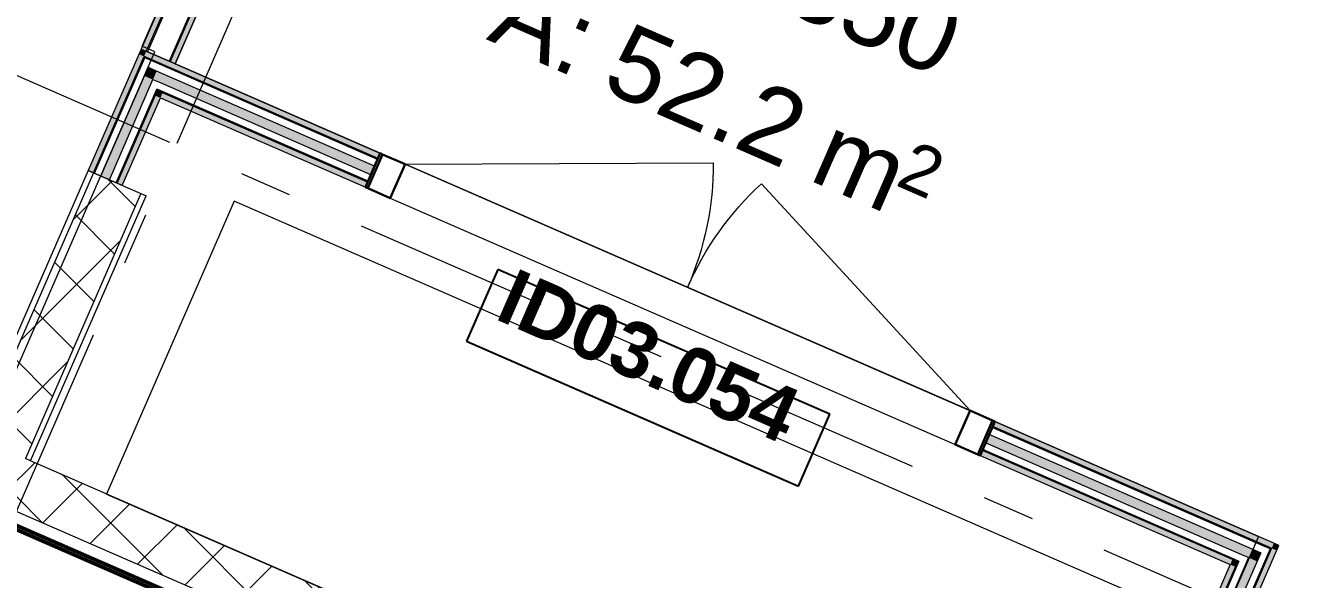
# Model space of a CAD drawing. Header units: millimetres. Extents: x -50172 to 90294, y -80883 to 25069.
# Drawn here: x -7584 to -4161, y -34716 to -33221 of the extents above; entities that cross this region are included whole.
import ezdxf
from ezdxf.enums import TextEntityAlignment as Align

# ---------------------------------------------------------------- set-up
doc = ezdxf.new("R2010")
doc.units = ezdxf.units.MM
doc.header["$MEASUREMENT"] = 0
doc.linetypes.add('Double Dashed', pattern=[1093.611073, 529.166651, -211.666656, 141.111112, -211.666656])
for name, color, linetype in [('A-25-M_Wall_Int', 7, 'Continuous'), ('New_A-05-M_Gross_Int_Circulation', 7, 'Continuous'), ('New_A-15-MG_Structural_Grid_Phase_2', 7, 'Continuous'), ('New_A-20-M_Floor_Slab', 7, 'Continuous'), ('New_A-25-M_Wall_Int', 7, 'Continuous'), ('New_A-35-M_FFE_Sanitary', 7, 'Continuous'), ('New_ArchiCAD Door Markers', 7, 'Continuous'), ('New_ArchiCAD Doors', 7, 'Continuous')]:
    doc.layers.add(name, color=color, linetype=linetype)
for name, color, linetype, lineweight in [('A-25-M_Wall_Int_Pen_No__1', 7, 'Continuous', 13), ('New_A-20-M_Floor_Slab_Pen_No__89', 8, 'Continuous', 20), ('New_A-25-M_Wall_Int_Pen_No__1', 7, 'Continuous', 13), ('New_ArchiCAD Door Markers_Pen_No__1', 7, 'Continuous', 13), ('New_ArchiCAD Door Markers_Pen_No__5', 7, 'Continuous', 25), ('New_ArchiCAD Doors_Pen_No__1', 7, 'Continuous', 13), ('New_ArchiCAD Zone Stamps_Pen_No__6', 7, 'Continuous', 35)]:
    doc.layers.add(name, color=color, linetype=linetype, lineweight=lineweight)
for name, color, linetype, lineweight, true_color in [('A-25-M_Wall_Int_Pen_No__107', 7, 'Continuous', 15, 0xa6a6a6), ('New_A-05-M_Gross_Int_Circulation_Pen_No__74', 7, 'Continuous', 20, 0x606060), ('New_A-15-MG_Structural_Grid_Phase_2_Pen_No__222', 7, 'Continuous', 13, 0x65af33), ('New_A-25-M_Wall_Int_Pen_No__107', 7, 'Continuous', 15, 0xa6a6a6), ('New_A-35-M_FFE_Sanitary_Pen_No__211', 7, 'Continuous', 13, 0xebf6ff), ('New_A-35-M_FFE_Sanitary_Pen_No__27', 7, 'Continuous', 50, 0x2a2a2a), ('New_ArchiCAD Doors_Pen_No__43', 7, 'Continuous', 30, 0x444444), ('New_ArchiCAD Doors_Pen_No__63', 7, 'Continuous', 20, 0x606060)]:
    doc.layers.add(name, color=color, linetype=linetype, lineweight=lineweight, true_color=true_color)
doc.styles.add('GENERATED_STYLE_1', font='')
doc.styles.add('GENERATED_STYLE_2', font='')
doc.styles.add('GENERATED_STYLE_3', font='')
doc.styles.add('GENERATED_STYLE_4', font='')
doc.styles.get('GENERATED_STYLE_1').set_extended_font_data('Arial', bold=True)
doc.styles.get('GENERATED_STYLE_2').set_extended_font_data('Swis721 BT', bold=True)
doc.styles.get('GENERATED_STYLE_3').set_extended_font_data('Arial')
doc.styles.get('GENERATED_STYLE_4').set_extended_font_data('Swis721 BT')
pattern_1 = [(246.4404, (0, 0), (-158.76755, 69.2305), [0, -100]), (246.4404, (59.4, -80.45), (-158.76755, 69.2305), [0, -100])]
pattern_2 = [(45, (0, 0), (-91.9239, 91.9239), []), (135, (0, 0), (91.9239, 91.9239), [])]

# ---------------------------------------------------------------- blocks, each defined once
blk = doc.blocks.new('Corridor 02-Third_INB 3152_2_1', base_point=(-27291.1, -30973.4))
at = {"layer": 'New_A-05-M_Gross_Int_Circulation_Pen_No__74', "linetype": 'Continuous'}
for p, q in [((-7269, -33277.3), (-6789.3, -32177.4)), ((-9983.3, -39593.9), (-7235.4, -33292)), ((-7235.4, -33292), (-7269, -33277.3))]:
    blk.add_line(p, q, dxfattribs=at)
at = {"layer": 'New_ArchiCAD Zone Stamps_Pen_No__6'}
for tag, height, style, p in [('ROOM_NAME', 250, 'GENERATED_STYLE_1', (-28123.9, -29413.8)), ('zoneNameLine2', 250, 'GENERATED_STYLE_1', (-28312.4, -29846)), ('ROOM_NUMBER', 200, 'GENERATED_STYLE_3', (-28500.8, -30266.7)), ('measuredAreaCode', 200, 'GENERATED_STYLE_3', (-28657.8, -30626.8)), ('ROOM_HOLES_PRM', 200, 'GENERATED_STYLE_3', (-28350.4, -30760.8)), ('DUMMY_649', 200, 'GENERATED_STYLE_3', (-27721.3, -31035.2)), ('DUMMY_650', 133.3, 'GENERATED_STYLE_3', (-27442, -31141.7))]:
    blk.add_attdef(tag, text='', height=height, rotation=336.4404, dxfattribs=dict(at, style=style)).set_placement(p, align=Align.TOP_LEFT)
blk = doc.blocks.new('Corridor 01-Third_INB 3350_3_1', base_point=(-4895.7, -33421.2))
at = {"layer": 'New_A-05-M_Gross_Int_Circulation_Pen_No__74', "linetype": 'Continuous'}
for p, q in [((-6296, -31297.4), (-7180.1, -33324.9)), ((-7180.1, -33324.9), (-4255.8, -34600)), ((-4255.8, -34600), (-6933.8, -40741.5))]:
    blk.add_line(p, q, dxfattribs=at)
at = {"layer": 'New_ArchiCAD Zone Stamps_Pen_No__6'}
for tag, height, style, p in [('ROOM_NAME', 250, 'GENERATED_STYLE_1', (-5728.5, -31861.6)), ('zoneNameLine2', 250, 'GENERATED_STYLE_1', (-5916.9, -32293.8)), ('ROOM_NUMBER', 200, 'GENERATED_STYLE_3', (-6105.3, -32714.5)), ('measuredAreaCode', 200, 'GENERATED_STYLE_3', (-6262.4, -33074.6)), ('DUMMY_649', 200, 'GENERATED_STYLE_3', (-5955, -33208.6)), ('DUMMY_650', 200, 'GENERATED_STYLE_3', (-5465.6, -33422)), ('DUMMY_651', 133.3, 'GENERATED_STYLE_3', (-5186.3, -33528.6))]:
    blk.add_attdef(tag, text='', height=height, rotation=336.4404, dxfattribs=dict(at, style=style)).set_placement(p, align=Align.TOP_LEFT)
blk = doc.blocks.new('Slab_3_1', base_point=(-21949.4, -20986.7))
at = {"layer": 'New_A-20-M_Floor_Slab_Pen_No__89', "linetype": 'Continuous', "flags": 128}
blk.add_lwpolyline([(-4861.9, -35577.1), (-4517.5, -34787.3), (-7021.2, -33695.5), (-7365.6, -34485.3)], close=True, dxfattribs=at)
blk = doc.blocks.new('Wall_84_1', base_point=(-12396.4, -45462.7))
at = {"layer": 'New_A-25-M_Wall_Int_Pen_No__107', "linetype": 'Continuous'}
h = blk.add_hatch(dxfattribs=at)
h.set_pattern_fill('Plaster_0001', color=256, style=0, pattern_type=2)
h.set_pattern_definition(pattern_1)
h.paths.add_polyline_path([(-8753.3, -36682.7), (-8739.6, -36688.7), (-7400.9, -33618.6), (-7414.6, -33612.6)])
h = blk.add_hatch(dxfattribs=at)
h.set_pattern_fill('Concrete_Block_0001', color=256, style=0, pattern_type=2)
h.set_pattern_definition(pattern_2)
h.paths.add_polyline_path([(-7584.5, -34389.9), (-7272.5, -33674.5), (-7400.9, -33618.6), (-7712.8, -34333.9)])
h = blk.add_hatch(dxfattribs=at)
h.set_pattern_fill('Plaster_0001', color=256, style=0, pattern_type=2)
h.set_pattern_definition(pattern_1)
h.paths.add_polyline_path([(-7570.7, -34395.9), (-7258.8, -33680.5), (-7272.5, -33674.5), (-7584.5, -34389.9)])
h = blk.add_hatch(dxfattribs=at)
h.set_pattern_fill('Concrete_Block_0001', color=256, style=0, pattern_type=2)
h.set_pattern_definition(pattern_2)
h.paths.add_polyline_path([(-7626.7, -34524.2), (-7570.7, -34395.9), (-7584.5, -34389.9), (-7640.4, -34518.2)])
at = {"layer": 'New_A-25-M_Wall_Int_Pen_No__1', "linetype": 'Continuous'}
for p, q in [((-7400.9, -33618.6), (-7712.8, -34333.9)), ((-7272.5, -33674.5), (-7584.5, -34389.9)), ((-7570.7, -34395.9), (-7584.5, -34389.9))]:
    blk.add_line(p, q, dxfattribs=at)
at = {"layer": 'New_A-25-M_Wall_Int_Pen_No__1', "linetype": 'Continuous', "flags": 128}
for points in [[(-7414.6, -33612.6), (-8753.3, -36682.7)], [(-7414.6, -33612.6), (-7400.9, -33618.6)], [(-7400.9, -33618.6), (-7272.5, -33674.5)], [(-7570.7, -34395.9), (-7258.8, -33680.5)], [(-7272.5, -33674.5), (-7258.8, -33680.5)]]:
    blk.add_lwpolyline(points, dxfattribs=at)
blk = doc.blocks.new('Wall_87_1', base_point=(-7570.7, -34395.9))
at = {"layer": 'New_A-25-M_Wall_Int_Pen_No__107', "linetype": 'Continuous'}
h = blk.add_hatch(dxfattribs=at)
h.set_pattern_fill('Concrete_Block_0001', color=256, style=0, pattern_type=2)
h.set_pattern_definition(pattern_2)
h.paths.add_polyline_path([(-7626.7, -34524.2), (-4853.7, -35733.4), (-4797.7, -35605), (-7570.7, -34395.9)])
at = {"layer": 'New_A-25-M_Wall_Int_Pen_No__1', "linetype": 'Continuous', "flags": 128}
for points in [[(-4797.7, -35605), (-7570.7, -34395.9)], [(-7626.7, -34524.2), (-4853.7, -35733.4)]]:
    blk.add_lwpolyline(points, dxfattribs=at)
blk = doc.blocks.new('*X643')
at = {"layer": 'New_A-25-M_Wall_Int_Pen_No__107', "linetype": 'Continuous'}
blk.add_hatch(color=256, dxfattribs=at).paths.add_polyline_path([(-4282.4, -34656), (-4250.8, -34643.6), (-4272.8, -34634)])
blk = doc.blocks.new('*X644')
at = {"layer": 'New_A-25-M_Wall_Int_Pen_No__107', "linetype": 'Continuous'}
blk.add_hatch(color=256, dxfattribs=at).paths.add_polyline_path([(-7239.7, -33366.5), (-7239.2, -33367.8), (-6651.8, -33624), (-6641.8, -33601.1), (-7230.1, -33344.5)])
blk = doc.blocks.new('*X645')
at = {"layer": 'New_A-25-M_Wall_Int_Pen_No__107', "linetype": 'Continuous'}
blk.add_hatch(color=256, dxfattribs=at).paths.add_polyline_path([(-4992.7, -34347.4), (-4283.7, -34656.6), (-4282.4, -34656), (-4272.8, -34634), (-4982.7, -34324.5)])
blk = doc.blocks.new('*X646')
at = {"layer": 'New_A-25-M_Wall_Int_Pen_No__107', "linetype": 'Continuous'}
blk.add_hatch(color=256, dxfattribs=at).paths.add_polyline_path([(-7230.1, -33344.5), (-7252.1, -33334.9), (-7239.7, -33366.5)])
blk = doc.blocks.new('Double Door 19_4')
at = {"layer": 'New_ArchiCAD Doors_Pen_No__1', "linetype": 'Continuous'}
for p, q in [((-905, 0), (-905, -15)), ((905, 0), (905, -15)), ((-905, -15), (-905, -18)), ((-905, -18), (-905, -38)), ((905, -15), (905, -18)), ((905, -18), (905, -38)), ((-905, -38), (-905, -63)), ((-905, -63), (-905, -82)), ((905, -38), (905, -63)), ((905, -63), (905, -82)), ((-905, -82), (-905, -85)), ((-905, -85), (-905, -100)), ((905, -82), (905, -85)), ((905, -85), (905, -100))]:
    blk.add_line(p, q, dxfattribs=at)
at = {"layer": 'New_ArchiCAD Doors_Pen_No__43', "linetype": 'Continuous'}
for p, q in [((-898, 0), (-905, 0)), ((-905, 0), (-905, -100)), ((-832, 0), (-898, 0)), ((-898, 0), (-898, -100)), ((-832, -100), (-832, 0)), ((898, 0), (832, 0)), ((832, 0), (832, -100)), ((898, 0), (905, 0)), ((898, -100), (898, 0)), ((905, 0), (905, -100)), ((-898, -100), (-905, -100)), ((-898, -100), (-832, -100)), ((832, -100), (898, -100)), ((898, -100), (905, -100))]:
    blk.add_line(p, q, dxfattribs=at)
at = {"layer": 'New_ArchiCAD Doors_Pen_No__63', "linetype": 'Continuous'}
for p, q in [((-832, 0), (-70.8, 335.9)), ((832, 0), (70.8, 335.9)), ((-832, 0), (832, 0)), ((832, -100), (-832, -100))]:
    blk.add_line(p, q, dxfattribs=at)
for centre, start, end in [((-832, 0), 0, 23.8122), ((832, 0), 156.1878, 180)]:
    blk.add_arc(centre, 832, start, end, dxfattribs=at)
blk = doc.blocks.new('Door Stamp 17_28')
at = {"layer": 'New_ArchiCAD Door Markers_Pen_No__5', "linetype": 'Continuous'}
for p, q in [((488.6, -160), (-488.6, -160)), ((-488.6, -160), (-488.6, -371.8)), ((488.6, -371.8), (488.6, -160)), ((-488.6, -371.8), (488.6, -371.8)), ((-488.6, -371.8), (488.6, -371.8))]:
    blk.add_line(p, q, dxfattribs=at)
at = {"layer": 'New_ArchiCAD Door Markers_Pen_No__1', "style": 'GENERATED_STYLE_2'}
blk.add_attdef('AC_WIDO_ID', text='', height=150, dxfattribs=at).set_placement((-429.7, -327.2), align=Align.BOTTOM_LEFT)
blk = doc.blocks.new('Wall_144_1', base_point=(-7311.7, -33376.6))
at = {"layer": 'A-25-M_Wall_Int_Pen_No__107', "linetype": 'Continuous'}
for points in [[(-7271.7, -33284.9), (-7264, -33304.7), (-7258, -33290.9)], [(-7227.8, -33396.8), (-7220, -33416.6), (-7214, -33402.8)], [(-4220.6, -34631.7), (-4200.8, -34624), (-4214.6, -34618)], [(-4332.4, -34675.7), (-4312.7, -34667.9), (-4326.5, -34661.9)]]:
    blk.add_hatch(color=256, dxfattribs=at).paths.add_polyline_path(points)
at = {"layer": 'A-25-M_Wall_Int_Pen_No__107', "linetype": 'Continuous', "lineweight": 0, "true_color": 0x535353}
for points in [[(-7264, -33304.7), (-7262.4, -33308.6), (-7261.2, -33305.9)], [(-7229.3, -33392.9), (-7227.8, -33396.8), (-7226.6, -33394.1)], [(-4224.5, -34633.3), (-4220.6, -34631.7), (-4223.3, -34630.5)], [(-4312.7, -34667.9), (-4308.8, -34666.4), (-4311.5, -34665.2)]]:
    blk.add_hatch(color=251, dxfattribs=at).paths.add_polyline_path(points)
at = {"layer": 'New_A-25-M_Wall_Int_Pen_No__107', "linetype": 'Continuous'}
for points in [[(-7258, -33290.9), (-7264, -33304.7), (-6632.6, -33580), (-6626.6, -33566.2)], [(-7220, -33416.6), (-6666.6, -33657.9), (-6660.6, -33644.1), (-7214, -33402.8)], [(-4967.5, -34289.7), (-4973.5, -34303.4), (-4220.6, -34631.7), (-4214.6, -34618)], [(-5001.5, -34367.6), (-5007.5, -34381.3), (-4332.4, -34675.7), (-4326.5, -34661.9)]]:
    blk.add_hatch(color=256, dxfattribs=at).paths.add_polyline_path(points)
at = {"layer": 'New_A-25-M_Wall_Int_Pen_No__107', "linetype": 'Continuous', "lineweight": 0, "true_color": 0x535353}
for points in [[(-7261.2, -33305.9), (-7262.4, -33308.6), (-6633.8, -33582.7), (-6632.6, -33580)], [(-7226.6, -33394.1), (-7227.8, -33396.8), (-6660.6, -33644.1), (-6659.4, -33641.4)], [(-4974.7, -34306.2), (-4224.5, -34633.3), (-4223.3, -34630.5), (-4973.5, -34303.4)], [(-5001.5, -34367.6), (-4312.7, -34667.9), (-4311.5, -34665.2), (-5000.3, -34364.8)]]:
    blk.add_hatch(color=251, dxfattribs=at).paths.add_polyline_path(points)
at = {"layer": 'New_A-25-M_Wall_Int_Pen_No__1', "linetype": 'Continuous'}
for p, q in [((-7261.2, -33305.9), (-7264, -33304.7)), ((-6632.6, -33580), (-7261.2, -33305.9)), ((-7245, -33316.2), (-7262.4, -33308.6)), ((-7230.1, -33344.5), (-7252.1, -33334.9)), ((-6633.8, -33582.7), (-7245, -33316.2)), ((-7221.8, -33375.4), (-7239.2, -33367.8)), ((-6641.8, -33601.1), (-7230.1, -33344.5)), ((-6651.8, -33624), (-7221.8, -33375.4)), ((-7226.6, -33394.1), (-7229.3, -33392.9)), ((-7214, -33402.8), (-7227.8, -33396.8)), ((-6659.4, -33641.4), (-7226.6, -33394.1)), ((-6660.6, -33644.1), (-7214, -33402.8)), ((-6632.6, -33580), (-6633.8, -33582.7)), ((-6626.6, -33566.2), (-6632.6, -33580)), ((-6641.8, -33601.1), (-6651.8, -33624)), ((-6633.8, -33582.7), (-6641.8, -33601.1)), ((-6660.6, -33644.1), (-6666.6, -33657.9)), ((-6659.4, -33641.4), (-6660.6, -33644.1)), ((-6651.8, -33624), (-6659.4, -33641.4)), ((-4967.5, -34289.7), (-4973.5, -34303.4)), ((-4982.7, -34324.5), (-4992.7, -34347.4)), ((-4974.7, -34306.2), (-4982.7, -34324.5)), ((-4272.8, -34634), (-4982.7, -34324.5)), ((-4973.5, -34303.4), (-4974.7, -34306.2)), ((-4241.9, -34625.7), (-4974.7, -34306.2)), ((-4223.3, -34630.5), (-4973.5, -34303.4)), ((-5001.5, -34367.6), (-5007.5, -34381.3)), ((-5000.3, -34364.8), (-5001.5, -34367.6)), ((-4326.5, -34661.9), (-5001.5, -34367.6)), ((-4992.7, -34347.4), (-5000.3, -34364.8)), ((-4311.5, -34665.2), (-5000.3, -34364.8)), ((-4301.2, -34649), (-4992.7, -34347.4)), ((-4250.8, -34643.6), (-4272.8, -34634)), ((-4224.5, -34633.3), (-4241.9, -34625.7)), ((-4220.6, -34631.7), (-4223.3, -34630.5)), ((-4312.7, -34667.9), (-4326.5, -34661.9)), ((-4308.8, -34666.4), (-4311.5, -34665.2)), ((-4283.7, -34656.6), (-4301.2, -34649))]:
    blk.add_line(p, q, dxfattribs=at)
at = {"layer": 'New_A-25-M_Wall_Int_Pen_No__1', "linetype": 'Continuous', "flags": 128}
for points in [[(-7271.7, -33284.9), (-7258, -33290.9)], [(-6626.6, -33566.2), (-7258, -33290.9)], [(-7220, -33416.6), (-6666.6, -33657.9)], [(-4214.6, -34618), (-4967.5, -34289.7)], [(-5007.5, -34381.3), (-4332.4, -34675.7)], [(-4200.8, -34624), (-4214.6, -34618)]]:
    blk.add_lwpolyline(points, dxfattribs=at)
at = {"layer": 'New_A-25-M_Wall_Int', "color": 250, "lineweight": 50, "true_color": 0x2a2a2a}
for name in ['*X646', '*X644', '*X645', '*X643']:
    blk.add_blockref(name, (0, 0), dxfattribs=at)
at = {"layer": 'New_ArchiCAD Door Markers'}
ref = blk.add_blockref('Door Stamp 17_28', (-5797.1, -33927.9), dxfattribs=dict(at, rotation=336.44041158399))
ref.add_attrib('AC_WIDO_ID', 'ID03.054', dxfattribs={"layer": 'New_ArchiCAD Door Markers_Pen_No__1', "color": 7, "height": 150, "rotation": 336.4404, "style": 'GENERATED_STYLE_2'}).set_placement((-6339.6, -34052.4), align=Align.BOTTOM_LEFT)
at = {"layer": 'New_ArchiCAD Doors', "color": 251, "linetype": 'Continuous', "lineweight": 20, "true_color": 0x606060, "xscale": -1, "zscale": 1000, "rotation": 336.44041158399}
blk.add_blockref('Double Door 19_4', (-5797.1, -33927.9), dxfattribs=at)
blk = doc.blocks.new('Wall_252_1', base_point=(-7640.7, -34556.3))
at = {"layer": 'New_A-35-M_FFE_Sanitary_Pen_No__211', "linetype": 'Continuous'}
h = blk.add_hatch(dxfattribs=at)
h.set_pattern_fill('Plaster_0001', color=256, style=0, pattern_type=2)
h.set_pattern_definition([(156.4404, (0, 0), (69.2305, 158.76755), [0, -100]), (156.4404, (-80.45, -59.4), (69.2305, 158.76755), [0, -100])])
h.paths.add_polyline_path([(-7644.7, -34565.5), (-5165, -35646.7), (-5161, -35637.6), (-7640.7, -34556.3)])
at = {"layer": 'New_A-35-M_FFE_Sanitary_Pen_No__27', "linetype": 'Continuous', "flags": 128}
for points in [[(-7644.7, -34565.5), (-5174.1, -35642.7)], [(-5161, -35637.6), (-7640.7, -34556.3)], [(-5165, -35646.7), (-5161, -35637.6)]]:
    blk.add_lwpolyline(points, dxfattribs=at)
blk = doc.blocks.new('Double Door Asymmetric 19_11')
at = {"layer": 'New_ArchiCAD Doors_Pen_No__1', "linetype": 'Continuous'}
for p, q in [((-755, 0), (-755, -15)), ((755, 0), (755, -15)), ((-755, -15), (-755, -18)), ((-755, -18), (-755, -82)), ((755, -15), (755, -18)), ((755, -18), (755, -82)), ((-755, -82), (-755, -85)), ((-755, -85), (-755, -100)), ((755, -82), (755, -85)), ((755, -85), (755, -100))]:
    blk.add_line(p, q, dxfattribs=at)
at = {"layer": 'New_ArchiCAD Doors_Pen_No__43', "linetype": 'Continuous'}
for p, q in [((-748, 0), (-755, 0)), ((-755, 0), (-755, -100)), ((-682, 0), (-748, 0)), ((-748, 0), (-748, -100)), ((-682, -100), (-682, 0)), ((748, 0), (682, 0)), ((682, 0), (682, -100)), ((748, 0), (755, 0)), ((748, -100), (748, 0)), ((755, 0), (755, -100)), ((-748, -100), (-755, -100)), ((-748, -100), (-682, -100)), ((682, -100), (748, -100)), ((748, -100), (755, -100))]:
    blk.add_line(p, q, dxfattribs=at)
at = {"layer": 'New_ArchiCAD Doors_Pen_No__63', "linetype": 'Continuous'}
for p, q in [((682, 0), (682, 924)), ((-682, 0), (-682, 440))]:
    blk.add_line(p, q, dxfattribs=at)
for centre, radius, start, end in [((682, 0), 924, 90, 180), ((-682, 0), 440, 0, 90)]:
    blk.add_arc(centre, radius, start, end, dxfattribs=at)
blk = doc.blocks.new('Door Stamp 17_29')
at = {"layer": 'New_ArchiCAD Door Markers_Pen_No__5', "linetype": 'Continuous'}
for p, q in [((506.5, 261.8), (-470.6, 261.8)), ((-470.6, 261.8), (-470.6, 50)), ((506.5, 50), (506.5, 261.8)), ((-470.6, 50), (506.5, 50)), ((-470.6, 50), (506.5, 50))]:
    blk.add_line(p, q, dxfattribs=at)
at = {"layer": 'New_ArchiCAD Door Markers_Pen_No__1', "style": 'GENERATED_STYLE_2'}
blk.add_attdef('AC_WIDO_ID', text='', height=150, dxfattribs=at).set_placement((-411.8, 94.6), align=Align.BOTTOM_LEFT)
blk = doc.blocks.new('Wall_281_1', base_point=(-7180.1, -33324.9))
at = {"layer": 'New_A-25-M_Wall_Int_Pen_No__107', "linetype": 'Continuous'}
for points in [[(-6387.7, -31257.4), (-6497.7, -31509.7), (-6483.9, -31515.7), (-6373.9, -31263.4)], [(-6309.7, -31291.4), (-6419.8, -31543.7), (-6406, -31549.7), (-6296, -31297.4)], [(-7101.2, -32893.9), (-7271.7, -33284.9), (-7258, -33290.9), (-7087.5, -32899.9)], [(-7193.8, -33318.9), (-7180.1, -33324.9), (-7009.6, -32933.8), (-7023.3, -32927.9)]]:
    blk.add_hatch(color=256, dxfattribs=at).paths.add_polyline_path(points)
at = {"layer": 'New_A-25-M_Wall_Int_Pen_No__107', "linetype": 'Continuous', "lineweight": 0, "true_color": 0x535353}
for points in [[(-6373.9, -31263.4), (-6483.9, -31515.7), (-6481.2, -31516.9), (-6371.2, -31264.6)], [(-6312.5, -31290.2), (-6422.5, -31542.5), (-6419.8, -31543.7), (-6309.7, -31291.4)], [(-7087.5, -32899.9), (-7258, -33290.9), (-7255.2, -33292.1), (-7084.7, -32901.1)], [(-7026.1, -32926.7), (-7196.6, -33317.7), (-7193.8, -33318.9), (-7023.3, -32927.9)]]:
    blk.add_hatch(color=251, dxfattribs=at).paths.add_polyline_path(points)
at = {"layer": 'New_A-25-M_Wall_Int_Pen_No__1', "linetype": 'Continuous'}
for p, q in [((-6373.9, -31263.4), (-6483.9, -31515.7)), ((-6371.2, -31264.6), (-6481.2, -31516.9)), ((-6312.5, -31290.2), (-6422.5, -31542.5)), ((-6309.7, -31291.4), (-6419.8, -31543.7)), ((-6483.9, -31515.7), (-6497.7, -31509.7)), ((-6481.2, -31516.9), (-6483.9, -31515.7)), ((-6422.5, -31542.5), (-6481.2, -31516.9)), ((-6419.8, -31543.7), (-6422.5, -31542.5)), ((-6406, -31549.7), (-6419.8, -31543.7)), ((-7087.5, -32899.9), (-7101.2, -32893.9)), ((-7087.5, -32899.9), (-7258, -33290.9)), ((-7084.7, -32901.1), (-7255.2, -33292.1)), ((-7026.1, -32926.7), (-7196.6, -33317.7)), ((-7023.3, -32927.9), (-7193.8, -33318.9)), ((-7084.7, -32901.1), (-7087.5, -32899.9)), ((-7026.1, -32926.7), (-7084.7, -32901.1)), ((-7023.3, -32927.9), (-7026.1, -32926.7)), ((-7009.6, -32933.8), (-7023.3, -32927.9))]:
    blk.add_line(p, q, dxfattribs=at)
at = {"layer": 'New_A-25-M_Wall_Int_Pen_No__1', "linetype": 'Continuous', "flags": 128}
for points in [[(-6387.7, -31257.4), (-6497.7, -31509.7)], [(-6406, -31549.7), (-6296, -31297.4)], [(-7101.2, -32893.9), (-7271.7, -33284.9)], [(-7180.1, -33324.9), (-7009.6, -32933.8)], [(-7271.7, -33284.9), (-7258, -33290.9)], [(-7258, -33290.9), (-7255.2, -33292.1)], [(-7255.2, -33292.1), (-7196.6, -33317.7)], [(-7196.6, -33317.7), (-7193.8, -33318.9)], [(-7193.8, -33318.9), (-7180.1, -33324.9)]]:
    blk.add_lwpolyline(points, dxfattribs=at)
at = {"layer": 'New_ArchiCAD Door Markers'}
ref = blk.add_blockref('Door Stamp 17_29', (-6799.4, -32201.8), dxfattribs=dict(at, rotation=66.44041158399628))
ref.add_attrib('AC_WIDO_ID', 'ID03.057', dxfattribs={"layer": 'New_ArchiCAD Door Markers_Pen_No__1', "color": 7, "height": 150, "rotation": 66.4404, "style": 'GENERATED_STYLE_2'}).set_placement((-7009.9, -32514.7), align=Align.BOTTOM_LEFT)
at = {"layer": 'New_ArchiCAD Doors', "color": 251, "linetype": 'Continuous', "lineweight": 20, "true_color": 0x606060, "xscale": -0.9999999999999998, "zscale": 1000, "rotation": 246.4404115839963}
blk.add_blockref('Double Door Asymmetric 19_11', (-6707.8, -32241.8), dxfattribs=at)
blk = doc.blocks.new('*X1052')
at = {"layer": 'A-25-M_Wall_Int_Pen_No__107', "linetype": 'Continuous'}
blk.add_hatch(color=256, dxfattribs=at).paths.add_polyline_path([(-4282.8, -34657), (-4282.4, -34656), (-4283.7, -34656.6)])
blk = doc.blocks.new('*X1053')
at = {"layer": 'A-25-M_Wall_Int_Pen_No__107', "linetype": 'Continuous'}
blk.add_hatch(color=256, dxfattribs=at).paths.add_polyline_path([(-4259.9, -34667), (-4249.9, -34644), (-4250.8, -34643.6), (-4282.4, -34656), (-4282.8, -34657)])
blk = doc.blocks.new('*X1054')
at = {"layer": 'A-25-M_Wall_Int_Pen_No__107', "linetype": 'Continuous'}
blk.add_hatch(color=256, dxfattribs=at).paths.add_polyline_path([(-4282.8, -34657), (-4400.5, -34926.9), (-4377.6, -34936.9), (-4259.9, -34667)])
blk = doc.blocks.new('Wall_461_1', base_point=(-4240.8, -34715.7))
at = {"layer": 'A-25-M_Wall_Int_Pen_No__107', "linetype": 'Continuous', "lineweight": 0, "true_color": 0x535353}
for points in [[(-4224.5, -34633.3), (-4360.2, -34944.5), (-4357.4, -34945.7), (-4221.8, -34634.5)], [(-4224.5, -34633.3), (-4221.8, -34634.5), (-4220.6, -34631.7)], [(-4312.7, -34667.9), (-4421.6, -34917.7), (-4418.9, -34918.9), (-4310, -34669.1)], [(-4312.7, -34667.9), (-4310, -34669.1), (-4308.8, -34666.4)]]:
    blk.add_hatch(color=251, dxfattribs=at).paths.add_polyline_path(points)
at = {"layer": 'A-25-M_Wall_Int_Pen_No__107', "linetype": 'Continuous'}
for points in [[(-4220.6, -34631.7), (-4357.4, -34945.7), (-4343.7, -34951.7), (-4206.8, -34637.7)], [(-4220.6, -34631.7), (-4206.8, -34637.7), (-4200.8, -34624)], [(-4332.4, -34675.7), (-4435.4, -34911.7), (-4421.6, -34917.7), (-4318.7, -34681.7)], [(-4332.4, -34675.7), (-4318.7, -34681.7), (-4312.7, -34667.9)]]:
    blk.add_hatch(color=256, dxfattribs=at).paths.add_polyline_path(points)
at = {"layer": 'A-25-M_Wall_Int_Pen_No__1', "linetype": 'Continuous'}
for p, q in [((-4224.5, -34633.3), (-4360.2, -34944.5)), ((-4220.6, -34631.7), (-4357.4, -34945.7)), ((-4312.7, -34667.9), (-4421.6, -34917.7)), ((-4308.8, -34666.4), (-4418.9, -34918.9)), ((-4282.8, -34657), (-4400.5, -34926.9)), ((-4249.9, -34644), (-4377.6, -34936.9))]:
    blk.add_line(p, q, dxfattribs=at)
at = {"layer": 'A-25-M_Wall_Int_Pen_No__1', "linetype": 'Continuous', "flags": 128}
for points in [[(-4343.7, -34951.7), (-4200.8, -34624)], [(-4332.4, -34675.7), (-4435.4, -34911.7)], [(-4435.4, -34911.7), (-4421.6, -34917.7)], [(-4421.6, -34917.7), (-4418.9, -34918.9)], [(-4418.9, -34918.9), (-4400.5, -34926.9)], [(-4400.5, -34926.9), (-4377.6, -34936.9)], [(-4377.6, -34936.9), (-4360.2, -34944.5)], [(-4360.2, -34944.5), (-4357.4, -34945.7)], [(-4357.4, -34945.7), (-4343.7, -34951.7)]]:
    blk.add_lwpolyline(points, dxfattribs=at)
at = {"layer": 'New_A-25-M_Wall_Int_Pen_No__1', "linetype": 'Continuous'}
for p, q in [((-4282.8, -34657), (-4283.7, -34656.6)), ((-4249.9, -34644), (-4250.8, -34643.6))]:
    blk.add_line(p, q, dxfattribs=at)
at = {"layer": 'A-25-M_Wall_Int', "color": 250, "lineweight": 50, "true_color": 0x2a2a2a}
for name in ['*X1054', '*X1052', '*X1053']:
    blk.add_blockref(name, (0, 0), dxfattribs=at)
blk = doc.blocks.new('*X1056')
at = {"layer": 'A-25-M_Wall_Int_Pen_No__107', "linetype": 'Continuous'}
blk.add_hatch(color=256, dxfattribs=at).paths.add_polyline_path([(-7239.2, -33367.8), (-7239.7, -33366.5), (-7240.1, -33367.4)])
blk = doc.blocks.new('*X1057')
at = {"layer": 'A-25-M_Wall_Int_Pen_No__107', "linetype": 'Continuous'}
blk.add_hatch(color=256, dxfattribs=at).paths.add_polyline_path([(-7263, -33357.5), (-7380.7, -33627.4), (-7357.8, -33637.4), (-7240.1, -33367.4)])
blk = doc.blocks.new('*X1058')
at = {"layer": 'A-25-M_Wall_Int_Pen_No__107', "linetype": 'Continuous'}
blk.add_hatch(color=256, dxfattribs=at).paths.add_polyline_path([(-7253, -33334.5), (-7263, -33357.5), (-7240.1, -33367.4), (-7239.7, -33366.5), (-7252.1, -33334.9)])
blk = doc.blocks.new('Wall_462_1', base_point=(-7414.6, -33612.6))
at = {"layer": 'A-25-M_Wall_Int_Pen_No__107', "linetype": 'Continuous'}
for points in [[(-7277.7, -33298.7), (-7414.6, -33612.6), (-7400.9, -33618.6), (-7264, -33304.7)], [(-7271.7, -33284.9), (-7277.7, -33298.7), (-7264, -33304.7)], [(-7227.8, -33396.8), (-7233.8, -33410.6), (-7220, -33416.6)], [(-7233.8, -33410.6), (-7336.7, -33646.6), (-7323, -33652.6), (-7220, -33416.6)]]:
    blk.add_hatch(color=256, dxfattribs=at).paths.add_polyline_path(points)
at = {"layer": 'A-25-M_Wall_Int_Pen_No__107', "linetype": 'Continuous', "lineweight": 0, "true_color": 0x535353}
for points in [[(-7265.2, -33307.4), (-7400.9, -33618.6), (-7398.1, -33619.8), (-7262.4, -33308.6)], [(-7264, -33304.7), (-7265.2, -33307.4), (-7262.4, -33308.6)], [(-7230.5, -33395.6), (-7339.5, -33645.4), (-7336.7, -33646.6), (-7227.8, -33396.8)], [(-7229.3, -33392.9), (-7230.5, -33395.6), (-7227.8, -33396.8)]]:
    blk.add_hatch(color=251, dxfattribs=at).paths.add_polyline_path(points)
at = {"layer": 'A-25-M_Wall_Int_Pen_No__1', "linetype": 'Continuous'}
for p, q in [((-7400.9, -33618.6), (-7264, -33304.7)), ((-7398.1, -33619.8), (-7262.4, -33308.6)), ((-7380.7, -33627.4), (-7253, -33334.5)), ((-7357.8, -33637.4), (-7240.1, -33367.4)), ((-7339.5, -33645.4), (-7229.3, -33392.9)), ((-7336.7, -33646.6), (-7227.8, -33396.8))]:
    blk.add_line(p, q, dxfattribs=at)
at = {"layer": 'A-25-M_Wall_Int_Pen_No__1', "linetype": 'Continuous', "flags": 128}
for points in [[(-7271.7, -33284.9), (-7414.6, -33612.6)], [(-7323, -33652.6), (-7220, -33416.6)], [(-7400.9, -33618.6), (-7414.6, -33612.6)], [(-7398.1, -33619.8), (-7400.9, -33618.6)], [(-7380.7, -33627.4), (-7398.1, -33619.8)], [(-7357.8, -33637.4), (-7380.7, -33627.4)], [(-7339.5, -33645.4), (-7357.8, -33637.4)], [(-7336.7, -33646.6), (-7339.5, -33645.4)], [(-7323, -33652.6), (-7336.7, -33646.6)]]:
    blk.add_lwpolyline(points, dxfattribs=at)
at = {"layer": 'New_A-25-M_Wall_Int_Pen_No__1', "linetype": 'Continuous'}
for p, q in [((-7253, -33334.5), (-7252.1, -33334.9)), ((-7240.1, -33367.4), (-7239.2, -33367.8))]:
    blk.add_line(p, q, dxfattribs=at)
at = {"layer": 'A-25-M_Wall_Int', "color": 250, "lineweight": 50, "true_color": 0x2a2a2a}
for name in ['*X1058', '*X1057', '*X1056']:
    blk.add_blockref(name, (0, 0), dxfattribs=at)
blk = doc.blocks.new('Standard grid marker_33')
at = {"layer": 'New_A-15-MG_Structural_Grid_Phase_2_Pen_No__222', "linetype": 'Double Dashed'}
blk.add_line((705.1, 0), (54601, 0), dxfattribs=at)
at = {"layer": 'New_A-15-MG_Structural_Grid_Phase_2_Pen_No__222', "style": 'GENERATED_STYLE_4'}
for tag, p in [('AC_MarkerText_1_0', (-500, 43.4)), ('AC_MarkerText_1_1', (55806.1, 43.4))]:
    blk.add_attdef(tag, text='', height=350, rotation=180, dxfattribs=at).set_placement(p, align=Align.MIDDLE_CENTER)
blk = doc.blocks.new('Standard grid marker_46')
at = {"layer": 'New_A-15-MG_Structural_Grid_Phase_2_Pen_No__222', "linetype": 'Double Dashed'}
blk.add_line((8462.3, 0), (18800.1, 0), dxfattribs=at)
at = {"layer": 'New_A-15-MG_Structural_Grid_Phase_2_Pen_No__222', "style": 'GENERATED_STYLE_4'}
for tag, p in [('AC_MarkerText_1_0', (-500, 36.8)), ('AC_MarkerText_1_1', (27762.4, 36.8))]:
    blk.add_attdef(tag, text='', height=350, rotation=270, dxfattribs=at).set_placement(p, align=Align.MIDDLE_CENTER)

msp = doc.modelspace()

# ---------------------------------------------------------------- block references
at = {"layer": 'A-25-M_Wall_Int', "color": 250, "lineweight": 50, "true_color": 0x2a2a2a}
for name, p in [('Wall_462_1', (-7414.6, -33612.6)), ('Wall_461_1', (-4240.8, -34715.7))]:
    msp.add_blockref(name, p, dxfattribs=at)
at = {"layer": 'New_A-05-M_Gross_Int_Circulation', "linetype": 'Continuous'}
msp.add_blockref('Corridor 02-Third_INB 3152_2_1', (-27291.1, -30973.4), dxfattribs=at)
ref = msp.add_blockref('Corridor 01-Third_INB 3350_3_1', (-4895.7, -33421.2), dxfattribs=at)
ref.add_attrib('ROOM_NAME', 'Corridor 01-Third', dxfattribs={"layer": 'New_ArchiCAD Zone Stamps_Pen_No__6', "color": 7, "height": 250, "rotation": 336.4404, "style": 'GENERATED_STYLE_1'}).set_placement((-5728.5, -31861.6), align=Align.TOP_LEFT)
ref.add_attrib('ROOM_NUMBER', 'INB 3350', dxfattribs={"layer": 'New_ArchiCAD Zone Stamps_Pen_No__6', "color": 7, "height": 200, "rotation": 336.4404, "style": 'GENERATED_STYLE_3'}).set_placement((-6105.3, -32714.5), align=Align.TOP_LEFT)
ref.add_attrib('measuredAreaCode', 'A: ', dxfattribs={"layer": 'New_ArchiCAD Zone Stamps_Pen_No__6', "color": 7, "height": 200, "rotation": 336.4404, "style": 'GENERATED_STYLE_3'}).set_placement((-6262.4, -33074.6), align=Align.TOP_LEFT)
ref.add_attrib('DUMMY_649', '52.2', dxfattribs={"layer": 'New_ArchiCAD Zone Stamps_Pen_No__6', "color": 7, "height": 200, "rotation": 336.4404, "style": 'GENERATED_STYLE_3'}).set_placement((-5955, -33208.6), align=Align.TOP_LEFT)
ref.add_attrib('DUMMY_650', ' m', dxfattribs={"layer": 'New_ArchiCAD Zone Stamps_Pen_No__6', "color": 7, "height": 200, "rotation": 336.4404, "style": 'GENERATED_STYLE_3'}).set_placement((-5465.6, -33422), align=Align.TOP_LEFT)
ref.add_attrib('DUMMY_651', '2', dxfattribs={"layer": 'New_ArchiCAD Zone Stamps_Pen_No__6', "color": 7, "height": 133.3, "rotation": 336.4404, "style": 'GENERATED_STYLE_3'}).set_placement((-5186.3, -33528.6), align=Align.TOP_LEFT)
at = {"layer": 'New_A-15-MG_Structural_Grid_Phase_2', "color": 8, "linetype": 'Continuous', "lineweight": 15, "zscale": 1000}
for name, p, rotation in [('Standard grid marker_46', (-11868.8, -44302.7), 66.44041158399293), ('Standard grid marker_33', (21520.4, -46057.9), 156.4404115839929)]:
    msp.add_blockref(name, p, dxfattribs=dict(at, rotation=rotation))
at = {"layer": 'New_A-20-M_Floor_Slab', "color": 8, "linetype": 'Continuous', "lineweight": 20}
msp.add_blockref('Slab_3_1', (-21949.4, -20986.7), dxfattribs=at)
at = {"layer": 'New_A-25-M_Wall_Int', "color": 250, "lineweight": 50, "true_color": 0x2a2a2a}
for name, p in [('Wall_281_1', (-7180.1, -33324.9)), ('Wall_144_1', (-7311.7, -33376.6)), ('Wall_84_1', (-12396.4, -45462.7)), ('Wall_87_1', (-7570.7, -34395.9))]:
    msp.add_blockref(name, p, dxfattribs=at)
at = {"layer": 'New_A-35-M_FFE_Sanitary', "color": 250, "lineweight": 50, "true_color": 0x2a2a2a}
msp.add_blockref('Wall_252_1', (-7640.7, -34556.3), dxfattribs=at)

doc.saveas('drawing.dxf')
